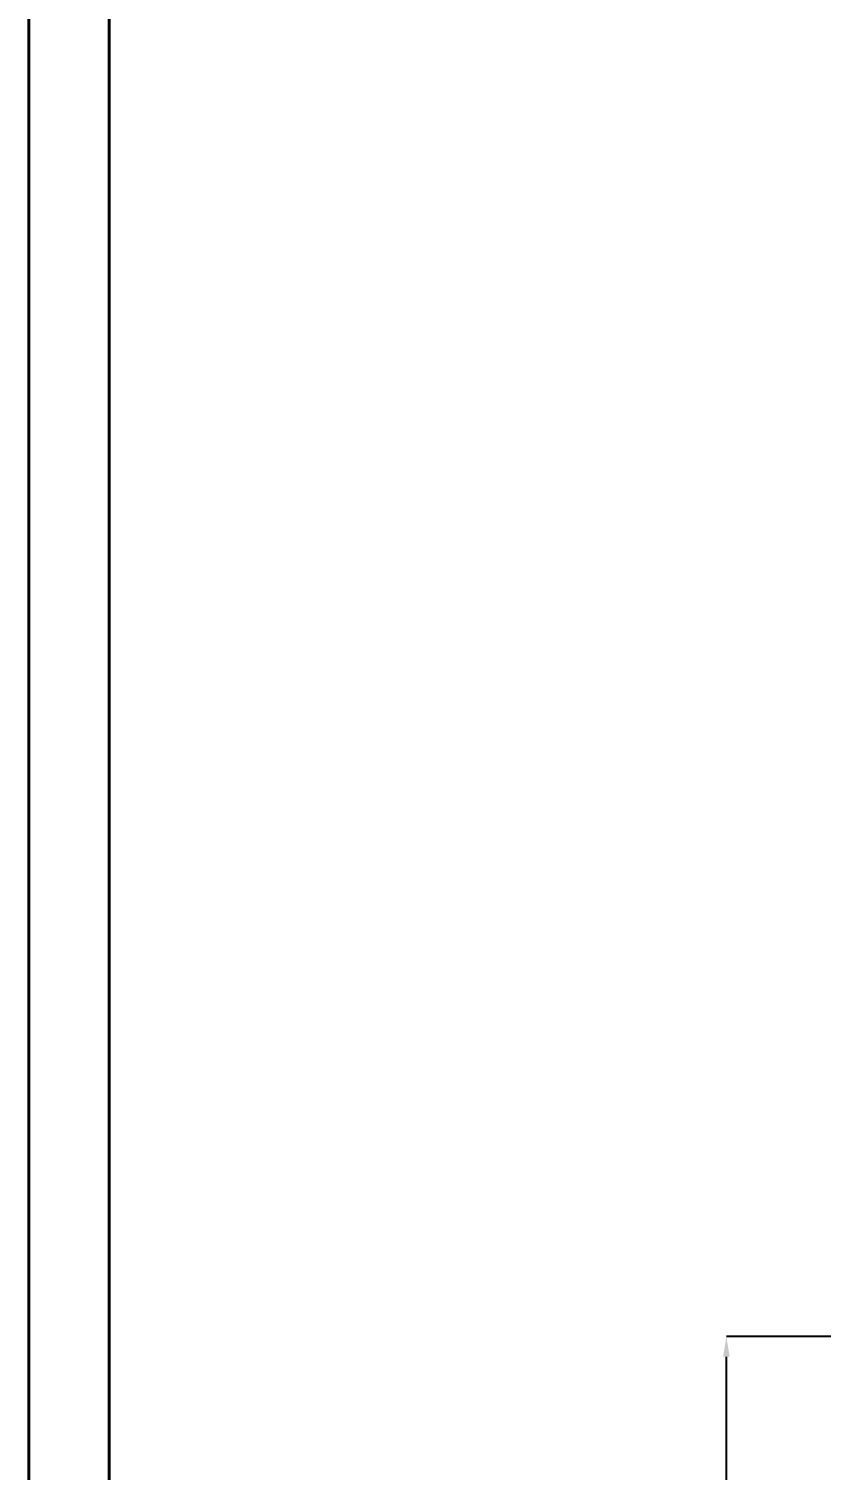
# Model space of a CAD drawing. Header units: millimetres. Extents: x 0 to 3953, y 1 to 2793.
# Drawn here: x 0 to 463, y 564 to 1405 of the extents above; entities that cross this region are included whole.
import ezdxf

# ---------------------------------------------------------------- set-up
doc = ezdxf.new("R2010")
doc.units = ezdxf.units.MM
doc.header["$LTSCALE"] = 4.7
doc.header["$PDSIZE"] = -1
doc.layers.add('D', color=1, linetype='Continuous')
doc.styles.add('SLDTEXTSTYLE1', font='TXT', dxfattribs={"width": 0.75})
doc.dimstyles.new('SLDDIMSTYLE0', dxfattribs={"dimtxt": 22.38375, "dimasz": 11.75, "dimexe": 0, "dimexo": 0.0625, "dimgap": 5.595937, "dimtad": 1, "dimrnd": 1e-09, "dimzin": 12, "dimdsep": 46, "dimtxsty": 'SLDTEXTSTYLE1', "dimsah": 1, "dimcen": 0.09, "dimadec": 0, "dimazin": 3, "dimtfac": 1, "dimtofl": 0, "dimtmove": 0, "dimatfit": 3, "dimfxl": 0, "dimfrac": 2, "dimtolj": 1, "dimtzin": 12, "dimarcsym": 0})

# ---------------------------------------------------------------- blocks, each defined once
blk = doc.blocks.new('*D37')
at = {"layer": 'D', "color": 0, "lineweight": -2}
for p, q in [((475.46, 641.59), (407.82, 641.59)), ((407.82, 393.84), (407.82, 629.84)), ((732.08, 382.09), (407.82, 382.09))]:
    blk.add_line(p, q, dxfattribs=at)
at = {"layer": 'D', "color": 0}
for points in [[(405.86, 629.84), (409.77, 629.84), (407.82, 641.59)], [(405.86, 393.84), (409.77, 393.84), (407.82, 382.09)]]:
    blk.add_solid(points, dxfattribs=at)
at = {"layer": 'Defpoints', "color": 0}
for p in [(407.82, 641.59), (475.52, 641.59), (732.14, 382.09)]:
    blk.add_point(p, dxfattribs=at)
at = {"layer": 'D', "color": 0, "insert": (391.03, 511.84), "char_height": 22.384, "attachment_point": 5, "rotation": 90, "style": 'SLDTEXTSTYLE1'}
blk.add_mtext('\\A1;259.5', dxfattribs=at)

msp = doc.modelspace()

# ---------------------------------------------------------------- linework, layer by layer
at = {"color": 7, "linetype": 'Continuous', "lineweight": 40}
for p, q in [((0.371, 1.009), (0.371, 2792.809)), ((47.371, 48.009), (47.371, 2745.809))]:
    msp.add_line(p, q, dxfattribs=at)

# ---------------------------------------------------------------- dimensions: what is measured, and where the dimension line sits
at = {"layer": 'D'}
dim = msp.add_linear_dim(base=(407.815, 641.593), p1=(732.144, 382.093), p2=(475.518, 641.593), angle=90, dimstyle='SLDDIMSTYLE0', dxfattribs=at)
dim.commit()
dim.dimension.update_dxf_attribs({"geometry": '*D37', "text_midpoint": (391.028, 511.843)})

doc.saveas('drawing.dxf')
